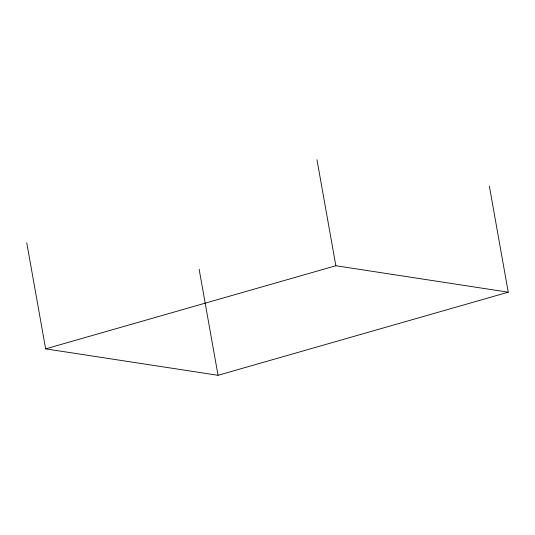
<?xml version="1.0" encoding="UTF-8"?>
<svg xmlns="http://www.w3.org/2000/svg" width="535" height="535" viewBox="0 0 535 535"><rect width="100%" height="100%" fill="white"/><g stroke="black" fill="none" stroke-linecap="round" stroke-linejoin="round"><path stroke-width="0.8" d="M26.75 242.81L45.642 348.86L335.853 265.741L508.25 292.19L489.358 186.14M45.642 348.86L218.039 375.303L508.25 292.19M316.961 159.697L335.853 265.741M199.147 269.259L218.039 375.303"/></g></svg>
